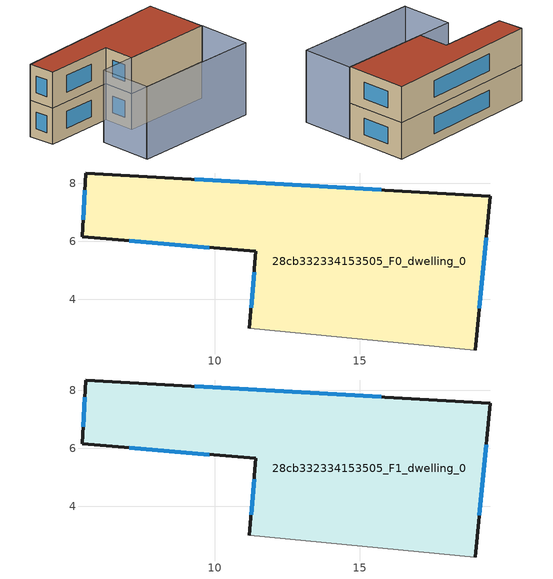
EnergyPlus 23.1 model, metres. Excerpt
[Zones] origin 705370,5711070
28cb332334153505_F0_dwelling_0
 floor ground (EU_floor_Construction): 19.49,7.56 18.98,2.26 11.19,3 11.42,5.65 5.44,6.15 5.56,8.35 z0
 wall outside (EU_wall_Construction): 18.98,2.26 19.49,7.56 5.56,8.35 5.44,6.15 11.42,5.65 11.19,3 z0:3
 wall adiabatic (EU_wall_Construction): 11.19,3 18.98,2.26 z0:3
 window (EU_Window_Construction): 5.53,7.76 5.47,6.75 / 15.73,7.77 9.32,8.14 / 19.11,3.69 19.35,6.13 / 11.36,4.94 11.25,3.72 / 7.05,6.02 9.8,5.79 z0.81:2.19
28cb332334153505_F1_dwelling_0
 floor to 28cb332334153505_F0_dwelling_0 (EU_floor_Construction): 19.49,7.56 18.98,2.26 11.19,3 11.42,5.65 5.44,6.15 5.56,8.35 z3
 wall outside (EU_wall_Construction): 18.98,2.26 19.49,7.56 5.56,8.35 5.44,6.15 11.42,5.65 11.19,3 z3:6
 wall adiabatic (EU_wall_Construction): 11.19,3 18.98,2.26 z3:6
 window (EU_Window_Construction): 5.53,7.76 5.47,6.75 / 15.73,7.77 9.32,8.14 / 19.11,3.69 19.35,6.13 / 11.36,4.94 11.25,3.72 / 7.05,6.02 9.8,5.79 z3.81:5.19
 roof outside (EU_roof_Construction): 18.98,2.26 19.49,7.56 5.56,8.35 5.44,6.15 11.42,5.65 11.19,3 z6
shading: 7.66,-1.1 18.57,-2.2 / 8.1,3.3 19,2.26 / 19,2.26 18.57,-2.2 / 18.57,-2.2 7.68,-1.16 / 7.68,-1.16 8.1,3.3 z0:6
[Building]
EU S2 Campaign: North Axis=0; Terrain=City; Solar Distribution=FullExterior
[Site:Location]
London: Latitude=51.5; Longitude=-0.5; Time Zone=0; Elevation=25
[SizingPeriod:WeatherFileDays]
AnnualSizingPeriod: Begin Month=1; Begin Day of Month=1; End Month=12; End Day of Month=31; Day of Week for Start Day=Monday; Use Weather File Daylight Saving Period=No; Use Weather File Rain and Snow Indicators=No
[MATERIAL]
EU_InternalMass_Material: Roughness=MediumRough; Thickness=0.1; Conductivity=1; Density=1800; Specific Heat=900; Thermal Absorptance=0.9; Solar Absorptance=0.7; Visible Absorptance=0.7
[MATERIAL:NOMASS] Roughness=MediumRough; Thermal Absorptance=0.9; Solar Absorptance=0.7; Visible Absorptance=0.7
Name | Thermal Resistance
EU_wall_NoMass | 0.555556
EU_roof_NoMass | 0.510204
EU_floor_NoMass | 1.68919
[WINDOWMATERIAL:SIMPLEGLAZINGSYSTEM]
EU_Window_SimpleGlazing: UFactor=3.96; Solar Heat Gain Coefficient=0.85; Visible Transmittance=0.85
[CONSTRUCTION]
EU_wall_Construction: EU_wall_NoMass
EU_roof_Construction: EU_roof_NoMass
EU_floor_Construction: EU_floor_NoMass
EU_Window_Construction: EU_Window_SimpleGlazing
EU_InternalMass_Construction: EU_InternalMass_Material
[ZONE] Type=1; Multiplier=1; Ceiling Height=autocalculate; Floor Area=autocalculate; Part of Total Floor Area=Yes
Name | Volume
28cb332334153505_F0_dwelling_0 | 163.221
28cb332334153505_F1_dwelling_0 | 163.222
[INTERNALMASS] Construction=EU_InternalMass_Construction; Surface Area=54.4069
Name | Zone or ZoneList
28cb332334153505_F0_dwelling_0_EU_InternalMass | 28cb332334153505_F0_dwelling_0
28cb332334153505_F1_dwelling_0_EU_InternalMass | 28cb332334153505_F1_dwelling_0
[OTHEREQUIPMENT] Fuel Type=Electricity; Design Level Calculation Method=Watts/Area; Power per Zone Floor Area=1; Fraction Latent=0; Fraction Radiant=0; Fraction Lost=0; Carbon Dioxide Generation Rate=0; EndUse Subcategory=EU_Step8_InternalGains
Name | Zone or ZoneList or Space or SpaceList | Schedule
EU_Step8_InternalGain_28cb332334153505_F0_dwelling_0_f000 | 28cb332334153505_F0_dwelling_0 | EU_Step8_GainSchedule_28cb332334153505_F0_dwelling_0_f000
EU_Step8_InternalGain_28cb332334153505_F1_dwelling_0_f000 | 28cb332334153505_F1_dwelling_0 | EU_Step8_GainSchedule_28cb332334153505_F1_dwelling_0_f000
[ZONEVENTILATION:DESIGNFLOWRATE] Schedule=EU_AlwaysOn; Design Flow Rate Calculation Method=AirChanges/Hour; Air Changes per Hour=0.48; Ventilation Type=Natural; Fan Pressure Rise=0; Fan Total Efficiency=1; Constant Term Coefficient=1; Temperature Term Coefficient=0; Velocity Term Coefficient=0; Velocity Squared Term Coefficient=0; Minimum Indoor Temperature=-100; Maximum Indoor Temperature=100; Delta Temperature=-100; Minimum Outdoor Temperature=-100; Maximum Outdoor Temperature=100; Maximum Wind Speed=40
Name | Zone or ZoneList or Space or SpaceList
EU_ConstantAir_28cb332334153505_F0_dwelling_0 | 28cb332334153505_F0_dwelling_0
EU_ConstantAir_28cb332334153505_F1_dwelling_0 | 28cb332334153505_F1_dwelling_0
[HVACTEMPLATE:THERMOSTAT] Constant Heating Setpoint=20; Constant Cooling Setpoint=50
EU_HeatOnly_28cb332334153505_F0_dwelling_0; EU_HeatOnly_28cb332334153505_F1_dwelling_0
[HVACTEMPLATE:ZONE:IDEALLOADSAIRSYSTEM] System Availability Schedule=EU_AlwaysOn; Maximum Heating Supply Air Temperature=50; Minimum Cooling Supply Air Temperature=13; Maximum Heating Supply Air Humidity Ratio=0.0156; Minimum Cooling Supply Air Humidity Ratio=0.0077; Heating Limit=NoLimit; Cooling Limit=NoLimit; Heating Availability Schedule=EU_AlwaysOn; Cooling Availability Schedule=EU_CoolingOff; Dehumidification Control Type=ConstantSensibleHeatRatio; Cooling Sensible Heat Ratio=0.7; Dehumidification Setpoint=60; Humidification Control Type=None; Humidification Setpoint=30; Outdoor Air Method=None; Outdoor Air Flow Rate per Person=0.00944; Outdoor Air Flow Rate per Zone Floor Area=0; Outdoor Air Flow Rate per Zone=0; Demand Controlled Ventilation Type=None; Outdoor Air Economizer Type=NoEconomizer; Heat Recovery Type=None; Sensible Heat Recovery Effectiveness=0.7; Latent Heat Recovery Effectiveness=0.65
Name | Template Thermostat
28cb332334153505_F0_dwelling_0 | EU_HeatOnly_28cb332334153505_F0_dwelling_0
28cb332334153505_F1_dwelling_0 | EU_HeatOnly_28cb332334153505_F1_dwelling_0
[SIZING:ZONE] Zone Cooling Design Supply Air Temperature Input Method=SupplyAirTemperature; Zone Cooling Design Supply Air Temperature=13; Zone Heating Design Supply Air Temperature Input Method=SupplyAirTemperature; Zone Heating Design Supply Air Temperature=50; Zone Cooling Design Supply Air Humidity Ratio=0.008; Zone Heating Design Supply Air Humidity Ratio=0.008; Cooling Design Air Flow Method=DesignDay; Cooling Design Air Flow Rate=0; Cooling Minimum Air Flow per Zone Floor Area=0.000762; Cooling Minimum Air Flow=0; Cooling Minimum Air Flow Fraction=0.2; Heating Design Air Flow Method=DesignDay; Heating Design Air Flow Rate=0; Heating Maximum Air Flow per Zone Floor Area=0.002032; Heating Maximum Air Flow=0.141576; Heating Maximum Air Flow Fraction=0.3; Account for Dedicated Outdoor Air System=No; Dedicated Outdoor Air System Control Strategy=NeutralSupplyAir; Dedicated Outdoor Air Low Setpoint Temperature for Design=autosize; Dedicated Outdoor Air High Setpoint Temperature for Design=autosize; Zone Load Sizing Method=Sensible Load Only No Latent Load; Zone Latent Cooling Design Supply Air Humidity Ratio Input Method=HumidityRatioDifference; Zone Cooling Design Supply Air Humidity Ratio Difference=0.005; Zone Latent Heating Design Supply Air Humidity Ratio Input Method=HumidityRatioDifference; Zone Humidification Design Supply Air Humidity Ratio Difference=0.005
28cb332334153505_F0_dwelling_0; 28cb332334153505_F1_dwelling_0
[SCHEDULE:CONSTANT]
Name | Hourly Value
EU_AlwaysOn | 1
EU_CoolingOff | 0
[SCHEDULE:FILE] Column Number=1; Rows to Skip at Top=0; Number of Hours of Data=8760; Column Separator=Comma; Interpolate to Timestep=No; Minutes per Item=60; Adjust Schedule for Daylight Savings=Yes
Name | File
EU_Step8_GainSchedule_28cb332334153505_F0_dwelling_0_f000 | ../../schedules/28cb332334153505/28cb332334153505_F0_dwelling_0_f000_gain.csv
EU_Step8_GainSchedule_28cb332334153505_F1_dwelling_0_f000 | ../../schedules/28cb332334153505/28cb332334153505_F1_dwelling_0_f000_gain.csv
